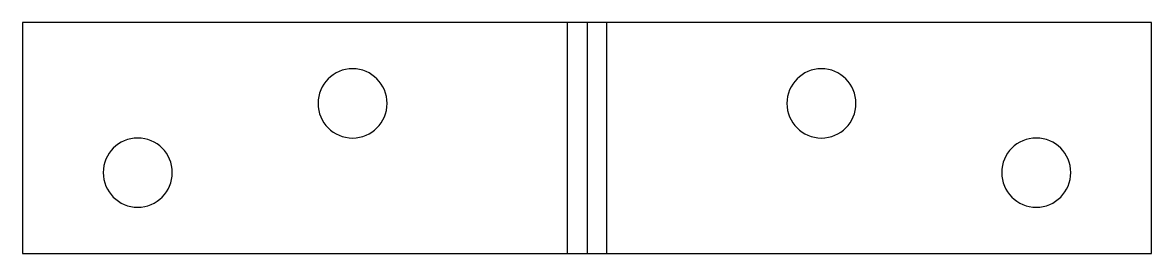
# Model space of a CAD drawing. Header units: millimetres. Extents: x 0 to 98, y 0 to 20.
import ezdxf

# ---------------------------------------------------------------- set-up
doc = ezdxf.new("R2010")
doc.units = ezdxf.units.MM

msp = doc.modelspace()

# ---------------------------------------------------------------- linework, layer by layer
at = {"layer": 'BEND'}
msp.add_line((49.019, 20), (49.019, 0), dxfattribs=at)
at = {"layer": 'BEND_EXTENT'}
for p, q in [((47.317, 0), (47.317, 20)), ((50.72, 20), (50.72, 0))]:
    msp.add_line(p, q, dxfattribs=at)
at = {"layer": 'INTERIOR_PROFILES', "extrusion": (0, 0, -1)}
for centre in [(-28.659, 13), (-69.378, 13), (-10, 7), (-88.037, 7)]:
    msp.add_circle(centre, 3, dxfattribs=at)
at = {"layer": 'OUTER_PROFILES'}
msp.add_lwpolyline([(0, 0), (98.037, 0), (98.037, 20), (0, 20)], close=True, dxfattribs=at)

doc.saveas('drawing.dxf')
